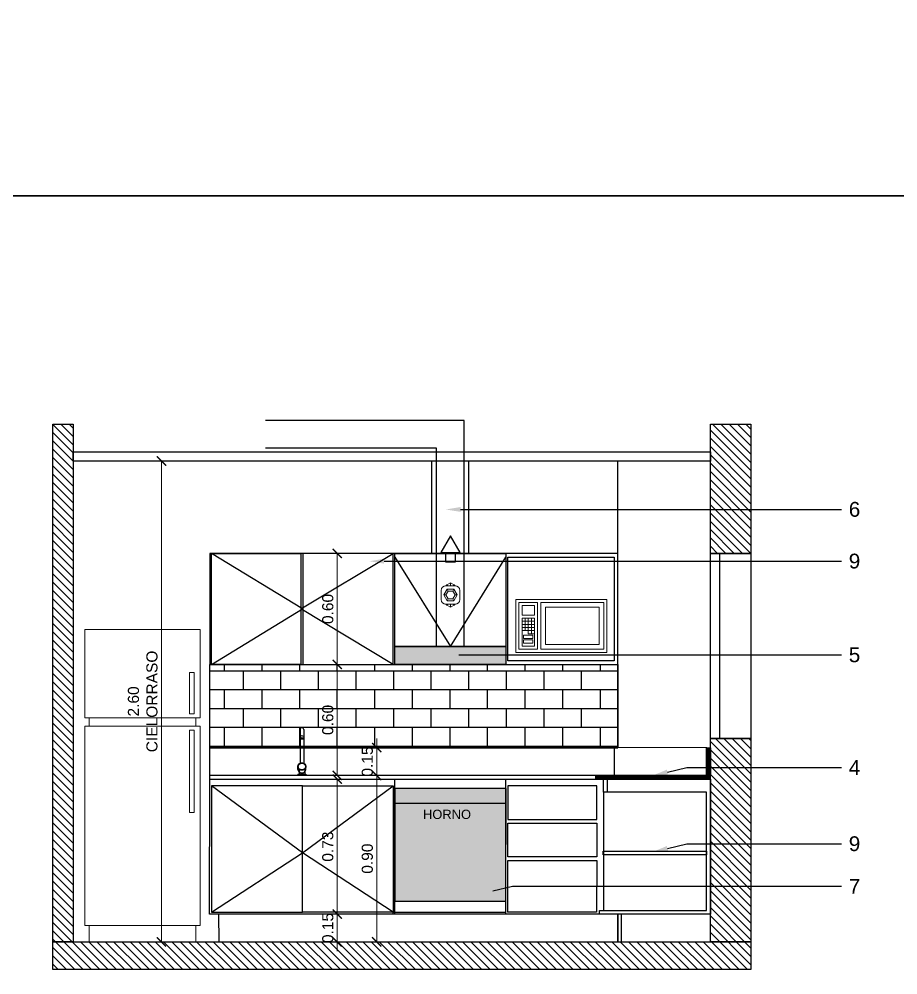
# Model space of a CAD drawing. Header units: metres. Extents: x 197.9 to 264.6, y -20.1 to 17.4.
# Drawn here: x 249.98 to 254.73, y 7.03 to 12.19 of the extents above; entities that cross this region are included whole.
import ezdxf
from ezdxf import colors
from ezdxf.entities.mleader import LeaderData, LeaderLine
from ezdxf.math import Vec2, Vec3

# ---------------------------------------------------------------- set-up
doc = ezdxf.new("R2010")
doc.units = ezdxf.units.M
doc.header["$LTSCALE"] = 10
doc.linetypes.add('e3II-arq-DET-11-planta-Nivel 2 a 6$0$HIDDEN2', pattern=[0.1875, 0.125, -0.0625])
doc.linetypes.add('HIDDEN2', pattern=[0.1875, 0.125, -0.0625])
for name, color, linetype in [('0.1', 1, 'Continuous'), ('0.2', 2, 'Continuous'), ('A-MUROS', 6, 'Continuous'), ('A-TEXTOS', 2, 'Continuous'), ('A_Proyeccion', 1, 'Continuous'), ('aberturas', 2, 'Continuous'), ('eh hatch', 76, 'Continuous'), ('RELLENO', 251, 'Continuous'), ('Sanitarios', 2, 'Continuous')]:
    doc.layers.add(name, color=color, linetype=linetype)
for name, color, linetype, lineweight in [('A-COTAS', 1, 'Continuous', 5), ('A-RELLENOS', 251, 'Continuous', 5), ('FO-Hachuras dos pilares', 8, 'Continuous', 5), ('MUEBLES', 8, 'Continuous', 5)]:
    doc.layers.add(name, color=color, linetype=linetype, lineweight=lineweight)
doc.styles.add('ARIAL', font='arial.ttf')
doc.styles.get("Standard").update_dxf_attribs({"font": 'arial.ttf'})
doc.dimstyles.new('A2 1-1 m', dxfattribs={"dimtxt": 1, "dimasz": 1, "dimexe": 0, "dimexo": 0, "dimgap": 0.5, "dimtad": 1, "dimzin": 1, "dimdsep": 46, "dimtxsty": 'Standard', "dimblk": 'ARCHTICK', "dimcen": 1, "dimclrd": 256, "dimclre": 8, "dimclrt": 2, "dimazin": 2, "dimtfac": 1, "dimtix": 1, "dimtmove": 2, "dimatfit": 3, "dimfxl": 2.83, "dimtolj": 1, "dimtzin": 0, "dimlwd": -1, "dimlwe": 5, "dimarcsym": 0})

# ---------------------------------------------------------------- blocks, each defined once
blk = doc.blocks.new('Microwave')
for p, q in [((18, 10), (22, 10)), ((19, 7), (19, 11)), ((20, 11), (20, 7)), ((21, 7), (21, 11)), ((22, 9), (18, 9)), ((18, 8), (22, 8)), ((22, 7), (18, 7)), ((19, 6), (19, 7)), ((20, 7), (20, 6)), ((20, 6), (18, 6))]:
    blk.add_line(p, q)
for points in [[(-5.22, 0), (-5.22, 17), (24, 17), (24, 0)], [(-4.22, 1), (-4.22, 16), (16, 16), (16, 1)], [(17, 1), (17, 16), (23, 16), (23, 1)], [(-2.72, 2.5), (-2.72, 14.5), (14.5, 14.5), (14.5, 2.5)], [(18, 12), (18, 15), (22, 15), (22, 12)], [(18, 2), (18, 11), (22, 11), (22, 2)], [(18.5, 4.5), (18.5, 5.5), (21.5, 5.5), (21.5, 4.5)], [(18.5, 3), (18.5, 4), (21.5, 4), (21.5, 3)]]:
    blk.add_lwpolyline(points, close=True)
blk = doc.blocks.new('MICRO FR')
at = {"layer": 'MUEBLES'}
blk.add_blockref('Microwave', (-23.75, -0.12), dxfattribs=at)
blk = doc.blocks.new('refri 90cm')
for p, q in [((47.3533, -4.9354), (47.3533, -5.473)), ((48.0533, -4.9354), (47.3533, -4.9354)), ((48.0533, -4.9354), (48.0533, -5.473)), ((47.3883, -5.198), (47.3883, -5.448)), ((47.4183, -5.198), (47.3883, -5.198)), ((47.4183, -5.198), (47.4183, -5.448)), ((47.4183, -5.448), (47.3883, -5.448)), ((48.0533, -5.473), (47.3533, -5.473)), ((47.3533, -5.523), (47.3533, -6.7358)), ((48.0533, -5.523), (47.3533, -5.523)), ((47.3783, -5.473), (47.3783, -5.523)), ((48.0283, -5.473), (48.0283, -5.523)), ((48.0533, -5.523), (48.0533, -6.7358)), ((47.3883, -5.548), (47.3883, -6.048)), ((47.4183, -5.548), (47.3883, -5.548)), ((47.4183, -5.548), (47.4183, -6.048)), ((47.4183, -6.048), (47.3883, -6.048)), ((48.0533, -6.7358), (47.3533, -6.7358)), ((47.3783, -6.7358), (47.3783, -6.8358)), ((48.0283, -6.7358), (48.0283, -6.8358)), ((48.0283, -6.8354), (47.3783, -6.8354))]:
    blk.add_line(p, q)
blk = doc.blocks.new('simb_chicote de cables')
at = {"layer": 'FO-Hachuras dos pilares'}
h = blk.add_hatch(dxfattribs=at)
h.set_pattern_fill('AR-CONC', color=253, scale=0.02)
h.paths.add_polyline_path([(204.2224, 12.6602), (204.21, 12.6387), (204.2224, 12.6172), (204.2472, 12.6172), (204.2596, 12.6387), (204.2472, 12.6602)])
h = blk.add_hatch(dxfattribs=at)
h.set_pattern_fill('AR-CONC', color=253, scale=0.02)
h.paths.add_polyline_path([(204.2596, 12.6387), (204.2472, 12.6602), (204.2224, 12.6602), (204.21, 12.6387), (204.2224, 12.6172), (204.2472, 12.6172)])
h = blk.add_hatch(dxfattribs=at)
h.set_pattern_fill('ANGLE', color=253)
h.set_pattern_definition([(0, (0, 0), (0, 6.985), [5.08, -1.905]), (90, (0, 0), (-6.985, 4e-16), [5.08, -1.905])])
h.paths.add_polyline_path([(204.2472, 12.6602), (204.2224, 12.6602), (204.21, 12.6387), (204.2224, 12.6172), (204.2472, 12.6172), (204.2596, 12.6387)])
at = {"lineweight": 5}
for p, q in [((204.2224, 12.6602), (204.2166, 12.6702)), ((204.2348, 12.6887), (204.2348, 12.7037)), ((204.2472, 12.6602), (204.253, 12.6702)), ((204.21, 12.6387), (204.1985, 12.6387)), ((204.2224, 12.6172), (204.2166, 12.6072)), ((204.2472, 12.6172), (204.253, 12.6072)), ((204.2596, 12.6387), (204.2712, 12.6387)), ((204.2348, 12.5887), (204.2348, 12.5737))]:
    blk.add_line(p, q, dxfattribs=at)
at = {"lineweight": 9}
for points in [[(204.1848, 12.6137), (204.1848, 12.6637)], [(204.2098, 12.6887), (204.2598, 12.6887)], [(204.2848, 12.6637), (204.2848, 12.6137)], [(204.2598, 12.5887), (204.2098, 12.5887)]]:
    blk.add_lwpolyline(points, dxfattribs=at)
at = {"lineweight": 5}
for points in [[(204.2712, 12.6387), (204.253, 12.6702), (204.2166, 12.6702), (204.1985, 12.6387), (204.2166, 12.6072), (204.253, 12.6072)], [(204.2596, 12.6387), (204.2472, 12.6602), (204.2224, 12.6602), (204.21, 12.6387), (204.2224, 12.6172), (204.2472, 12.6172)]]:
    blk.add_lwpolyline(points, close=True, dxfattribs=at)
for points in [[(204.2598, 12.6887), (204.2548, 12.6937), (204.2348, 12.7037), (204.2148, 12.6937), (204.2098, 12.6887)], [(204.2198, 12.6887), (204.2148, 12.6937)], [(204.2548, 12.6937), (204.2498, 12.6887)], [(204.2598, 12.5887), (204.2548, 12.5837), (204.2348, 12.5737), (204.2148, 12.5837), (204.2098, 12.5887)], [(204.2198, 12.5887), (204.2148, 12.5837)], [(204.2548, 12.5837), (204.2498, 12.5887)]]:
    blk.add_lwpolyline(points, dxfattribs=at)
at = {"lineweight": 9}
for centre, start, end in [((204.2098, 12.6637), 90, 180), ((204.2598, 12.6637), 0, 90), ((204.2098, 12.6137), 180, 270), ((204.2598, 12.6137), 270, 0)]:
    blk.add_arc(centre, 0.025, start, end, dxfattribs=at)
blk = doc.blocks.new('simb_salida de extractor')
for points in [[(204.5412, 12.7277), (204.4892, 12.6376), (204.5933, 12.6376)], [(204.5161, 12.6376), (204.5664, 12.6376), (204.5664, 12.5858), (204.5161, 12.5858)]]:
    blk.add_lwpolyline(points, close=True)
blk = doc.blocks.new('A$C55FF7AE8')
at = {"layer": 'Sanitarios'}
for p, q in [((0.0389, 0.249), (0.0389, 0.2049)), ((0.0589, 0.249), (0.0589, 0.2049)), ((0.0389, 0.2049), (0.0389, 0.2001)), ((0.0389, 0.2001), (0.0389, 0.0655)), ((0.0589, 0.2049), (0.0589, 0.2001)), ((0.0589, 0.2001), (0.0589, 0.0655)), ((0.0274, 0.0327), (0.0274, 0.0479)), ((0.0274, 0.0063), (0.0704, 0.0063)), ((0.0274, 0.0063), (0.0274, 0)), ((0.0339, 0.0337), (0.0339, 0.0191)), ((0.0339, 0.0191), (0.0339, 0.0063)), ((0.0639, 0.0337), (0.0639, 0.02)), ((0.0639, 0.02), (0.0639, 0.0063)), ((0.0704, 0.0327), (0.0704, 0.0479)), ((0.0704, 0.0063), (0.0704, 0))]:
    blk.add_line(p, q, dxfattribs=at)
for centre, radius, start, end in [((0.0489, 0.249), 0.01, 0, 180), ((0.0489, 0.1962), 0.0176, 55.2701, 124.7299), ((0.0489, 0.0353), 0.0217, 172.9689, 7.0311)]:
    blk.add_arc(centre, radius, start, end, dxfattribs=at)
for centre, major_axis, ratio in [((0.0489, 0.2001), (-0.01, 0), 0.481951), ((0.0489, 0.0479), (-0.0215, 0), 0.924134)]:
    blk.add_ellipse(centre, major_axis=major_axis, ratio=ratio, dxfattribs=at)
for points, knots in [([(0.0399, 0.2001), (0.0399, 0.1999), (0.0399, 0.1997), (0.0401, 0.1993), (0.0402, 0.1991), (0.0406, 0.1987), (0.0408, 0.1985), (0.0417, 0.1978), (0.0425, 0.1974), (0.0443, 0.1968), (0.0454, 0.1965), (0.0477, 0.1963), (0.0488, 0.1962), (0.0512, 0.1964), (0.0523, 0.1965), (0.0543, 0.1971), (0.0552, 0.1974), (0.0565, 0.1981), (0.0569, 0.1984), (0.0575, 0.199), (0.0576, 0.1992), (0.0578, 0.1997), (0.0579, 0.1999), (0.0579, 0.2003), (0.0578, 0.2005), (0.0576, 0.201), (0.0574, 0.2012), (0.0569, 0.2017), (0.0566, 0.202), (0.0558, 0.2025), (0.0553, 0.2027), (0.0538, 0.2033), (0.0527, 0.2036), (0.0504, 0.2039), (0.0491, 0.2039), (0.0467, 0.2038), (0.0455, 0.2036), (0.0433, 0.2031), (0.0424, 0.2027), (0.0412, 0.202), (0.0408, 0.2017), (0.0402, 0.2011), (0.04, 0.2008), (0.0399, 0.2004), (0.0399, 0.2002), (0.0399, 0.2001)], [0, 0, 0, 0, 0.194579, 0.194579, 0.389157, 0.389157, 0.583736, 0.583736, 0.952401, 0.952401, 1.321066, 1.321066, 1.689731, 1.689731, 2.058396, 2.058396, 2.427061, 2.427061, 2.697617, 2.697617, 2.921685, 2.921685, 3.145753, 3.145753, 3.369821, 3.369821, 3.593889, 3.593889, 3.817957, 3.817957, 4.042024, 4.042024, 4.430154, 4.430154, 4.818284, 4.818284, 5.206413, 5.206413, 5.594543, 5.594543, 5.857463, 5.857463, 6.120384, 6.120384, 6.283185, 6.283185, 6.283185, 6.283185]), ([(0.0274, 0.0479), (0.0274, 0.0467), (0.0275, 0.0454), (0.0283, 0.0417), (0.0293, 0.0394), (0.0318, 0.0357), (0.0332, 0.0342), (0.0363, 0.0317), (0.038, 0.0307), (0.0419, 0.029), (0.0442, 0.0284), (0.0487, 0.0279), (0.051, 0.028), (0.0555, 0.0289), (0.0576, 0.0296), (0.0615, 0.0317), (0.0633, 0.033), (0.0663, 0.0361), (0.0676, 0.0378), (0.0694, 0.0416), (0.07, 0.0436), (0.0705, 0.0477), (0.0704, 0.0498), (0.0695, 0.0538), (0.0688, 0.0558), (0.0666, 0.0594), (0.0652, 0.061), (0.062, 0.0638), (0.0601, 0.065), (0.0561, 0.0667), (0.054, 0.0673), (0.0496, 0.0679), (0.0473, 0.0678), (0.043, 0.0671), (0.0409, 0.0665), (0.0369, 0.0646), (0.0351, 0.0633), (0.032, 0.0604), (0.0307, 0.0587), (0.0287, 0.0551), (0.028, 0.0531), (0.0275, 0.05), (0.0274, 0.049), (0.0274, 0.0479)], [0, 0, 0, 0, 0.188779, 0.188779, 0.566336, 0.566336, 0.852535, 0.852535, 1.138733, 1.138733, 1.456724, 1.456724, 1.77451, 1.77451, 2.090719, 2.090719, 2.404553, 2.404553, 2.717255, 2.717255, 3.028907, 3.028907, 3.33799, 3.33799, 3.648756, 3.648756, 3.95817, 3.95817, 4.267584, 4.267584, 4.576999, 4.576999, 4.886413, 4.886413, 5.195827, 5.195827, 5.505241, 5.505241, 5.814655, 5.814655, 6.12407, 6.12407, 6.283185, 6.283185, 6.283185, 6.283185]), ([(0.0284, 0.0479), (0.0284, 0.0467), (0.0285, 0.0455), (0.0292, 0.0424), (0.0299, 0.0405), (0.032, 0.0371), (0.0333, 0.0355), (0.0365, 0.0328), (0.0383, 0.0316), (0.0422, 0.03), (0.0443, 0.0294), (0.0486, 0.0289), (0.0508, 0.029), (0.0551, 0.0298), (0.0571, 0.0305), (0.0609, 0.0325), (0.0626, 0.0337), (0.0655, 0.0367), (0.0667, 0.0384), (0.0685, 0.042), (0.069, 0.0439), (0.0695, 0.0478), (0.0694, 0.0498), (0.0685, 0.0537), (0.0677, 0.0556), (0.0656, 0.059), (0.0642, 0.0606), (0.061, 0.0632), (0.0592, 0.0643), (0.0552, 0.066), (0.0531, 0.0665), (0.0488, 0.0669), (0.0466, 0.0668), (0.0424, 0.0659), (0.0404, 0.0652), (0.0366, 0.0632), (0.0349, 0.0619), (0.0321, 0.0589), (0.0309, 0.0572), (0.0292, 0.0536), (0.0287, 0.0516), (0.0284, 0.0491), (0.0284, 0.0485), (0.0284, 0.0479)], [0, 0, 0, 0, 0.190452, 0.190452, 0.506203, 0.506203, 0.821955, 0.821955, 1.137706, 1.137706, 1.453457, 1.453457, 1.769208, 1.769208, 2.084959, 2.084959, 2.40071, 2.40071, 2.716461, 2.716461, 3.032213, 3.032213, 3.347964, 3.347964, 3.663715, 3.663715, 3.979466, 3.979466, 4.295217, 4.295217, 4.610968, 4.610968, 4.926719, 4.926719, 5.242471, 5.242471, 5.558222, 5.558222, 5.873973, 5.873973, 6.189724, 6.189724, 6.283185, 6.283185, 6.283185, 6.283185]), ([(0.0294, 0.0479), (0.0294, 0.0468), (0.0295, 0.0456), (0.0302, 0.0423), (0.0312, 0.0401), (0.0336, 0.0367), (0.0349, 0.0354), (0.0378, 0.0331), (0.0394, 0.0322), (0.0429, 0.0308), (0.0448, 0.0304), (0.0487, 0.0299), (0.0508, 0.03), (0.0548, 0.0308), (0.0567, 0.0314), (0.0603, 0.0333), (0.0619, 0.0345), (0.0647, 0.0373), (0.0659, 0.0389), (0.0676, 0.0425), (0.0681, 0.0444), (0.0685, 0.0483), (0.0683, 0.0503), (0.0673, 0.0541), (0.0665, 0.0559), (0.0642, 0.0592), (0.0627, 0.0607), (0.0593, 0.0631), (0.0574, 0.0641), (0.0533, 0.0654), (0.0512, 0.0658), (0.0468, 0.0658), (0.0446, 0.0655), (0.0409, 0.0643), (0.0393, 0.0636), (0.0364, 0.0617), (0.0351, 0.0606), (0.0328, 0.0582), (0.0319, 0.0568), (0.0302, 0.0534), (0.0296, 0.0514), (0.0294, 0.0488), (0.0294, 0.0484), (0.0294, 0.0479)], [0, 0, 0, 0, 0.19214, 0.19214, 0.582094, 0.582094, 0.873801, 0.873801, 1.165508, 1.165508, 1.457215, 1.457215, 1.76922, 1.76922, 2.081891, 2.081891, 2.397643, 2.397643, 2.72172, 2.72172, 3.05261, 3.05261, 3.3835, 3.3835, 3.714391, 3.714391, 4.045281, 4.045281, 4.376171, 4.376171, 4.707061, 4.707061, 5.037952, 5.037952, 5.308921, 5.308921, 5.57989, 5.57989, 5.850859, 5.850859, 6.207493, 6.207493, 6.283185, 6.283185, 6.283185, 6.283185])]:
    blk.add_open_spline(points, degree=3, knots=knots, dxfattribs=at)
blk = doc.blocks.new('_ArchTick')
at = {"color": 0, "linetype": 'ByBlock', "const_width": 0.15}
blk.add_lwpolyline([(-0.5, -0.5), (0.5, 0.5)], dxfattribs=at)
blk = doc.blocks.new('*D160')
at = {"layer": 'A-COTAS', "transparency": 16777216}
for p, q in [((251.9158, 8.2555), (251.9158, 8.3055)), ((251.9158, 8.2555), (251.9158, 8.1055)), ((251.9158, 8.1055), (251.9158, 8.0555))]:
    blk.add_line(p, q, dxfattribs=at)
at = {"layer": 'A-COTAS', "color": 8, "lineweight": 5, "transparency": 16777216}
for p, q in [((251.9717, 8.2555), (251.9158, 8.2555)), ((251.9717, 8.1055), (251.9158, 8.1055))]:
    blk.add_line(p, q, dxfattribs=at)
at = {"layer": 'Defpoints', "color": 0, "transparency": 16777216}
for p in [(251.9717, 8.2555), (251.9158, 8.1055), (251.9717, 8.1055)]:
    blk.add_point(p, dxfattribs=at)
at = {"layer": 'A-COTAS', "transparency": 16777216, "xscale": 0.05, "yscale": 0.05, "zscale": 0.05}
for p, rotation in [((251.9158, 8.2555), 270), ((251.9158, 8.1055), 90)]:
    blk.add_blockref('_ArchTick', p, dxfattribs=dict(at, rotation=rotation))
at = {"layer": 'A-COTAS', "color": 2, "transparency": 16777216, "insert": (251.8652, 8.1805), "char_height": 0.06, "attachment_point": 5, "rotation": 90}
blk.add_mtext('\\A1;0.15', dxfattribs=at)
blk = doc.blocks.new('*D161')
at = {"layer": 'A-COTAS', "transparency": 16777216}
blk.add_line((251.9158, 8.1055), (251.9158, 7.2055), dxfattribs=at)
at = {"layer": 'A-COTAS', "color": 8, "lineweight": 5, "transparency": 16777216}
blk.add_line((251.9152, 7.2055), (251.9158, 7.2055), dxfattribs=at)
at = {"layer": 'Defpoints', "color": 0, "transparency": 16777216}
for p in [(251.9158, 8.1055), (251.9152, 7.2055), (251.9158, 7.2055)]:
    blk.add_point(p, dxfattribs=at)
at = {"layer": 'A-COTAS', "transparency": 16777216, "xscale": 0.05, "yscale": 0.05, "zscale": 0.05}
for p, rotation in [((251.9158, 8.1055), 90), ((251.9158, 7.2055), 270)]:
    blk.add_blockref('_ArchTick', p, dxfattribs=dict(at, rotation=rotation))
at = {"layer": 'A-COTAS', "color": 2, "transparency": 16777216, "insert": (251.8652, 7.6555), "char_height": 0.06, "attachment_point": 5, "rotation": 90}
blk.add_mtext('\\A1;0.90', dxfattribs=at)
blk = doc.blocks.new('*D162')
at = {"layer": 'A-COTAS', "transparency": 16777216}
for p, q in [((251.702, 7.3555), (251.702, 7.4055)), ((251.702, 7.3555), (251.702, 7.2055)), ((251.702, 7.2055), (251.702, 7.1555))]:
    blk.add_line(p, q, dxfattribs=at)
at = {"layer": 'A-COTAS', "color": 8, "lineweight": 5, "transparency": 16777216}
for p, q in [((251.0612, 7.3555), (251.702, 7.3555)), ((251.0628, 7.2055), (251.702, 7.2055))]:
    blk.add_line(p, q, dxfattribs=at)
at = {"layer": 'Defpoints', "color": 0, "transparency": 16777216}
for p in [(251.0612, 7.3555), (251.0628, 7.2055), (251.702, 7.2055)]:
    blk.add_point(p, dxfattribs=at)
at = {"layer": 'A-COTAS', "transparency": 16777216, "xscale": 0.05, "yscale": 0.05, "zscale": 0.05}
for p, rotation in [((251.702, 7.3555), 270), ((251.702, 7.2055), 90)]:
    blk.add_blockref('_ArchTick', p, dxfattribs=dict(at, rotation=rotation))
at = {"layer": 'A-COTAS', "color": 2, "transparency": 16777216, "insert": (251.6514, 7.2805), "char_height": 0.06, "attachment_point": 5, "rotation": 90}
blk.add_mtext('\\A1;0.15', dxfattribs=at)
blk = doc.blocks.new('*D167')
at = {"layer": 'A-COTAS', "color": 8, "lineweight": 5, "transparency": 16777216}
for p, q in [((252.1161, 8.7055), (251.702, 8.7055)), ((252.0555, 8.1055), (251.702, 8.1055))]:
    blk.add_line(p, q, dxfattribs=at)
at = {"layer": 'A-COTAS', "transparency": 16777216}
blk.add_line((251.702, 8.1055), (251.702, 8.7055), dxfattribs=at)
at = {"layer": 'Defpoints', "color": 0, "transparency": 16777216}
for p in [(251.702, 8.7055), (252.1161, 8.7055), (252.0555, 8.1055)]:
    blk.add_point(p, dxfattribs=at)
at = {"layer": 'A-COTAS', "transparency": 16777216, "xscale": 0.05, "yscale": 0.05, "zscale": 0.05}
for p, rotation in [((251.702, 8.7055), 90), ((251.702, 8.1055), 270)]:
    blk.add_blockref('_ArchTick', p, dxfattribs=dict(at, rotation=rotation))
at = {"layer": 'A-COTAS', "color": 2, "transparency": 16777216, "insert": (251.6514, 8.4055), "char_height": 0.06, "attachment_point": 5, "rotation": 90}
blk.add_mtext('\\A1;0.60', dxfattribs=at)
blk = doc.blocks.new('*D168')
at = {"layer": 'A-COTAS', "color": 8, "lineweight": 5, "transparency": 16777216}
for p, q in [((251.5164, 9.3056), (251.702, 9.3056)), ((251.5164, 8.7055), (251.702, 8.7055))]:
    blk.add_line(p, q, dxfattribs=at)
at = {"layer": 'A-COTAS', "transparency": 16777216}
blk.add_line((251.702, 9.3056), (251.702, 8.7055), dxfattribs=at)
at = {"layer": 'Defpoints', "color": 0, "transparency": 16777216}
for p in [(251.5164, 9.3056), (251.5164, 8.7055), (251.702, 8.7055)]:
    blk.add_point(p, dxfattribs=at)
at = {"layer": 'A-COTAS', "transparency": 16777216, "xscale": 0.05, "yscale": 0.05, "zscale": 0.05}
for p, rotation in [((251.702, 9.3056), 90), ((251.702, 8.7055), 270)]:
    blk.add_blockref('_ArchTick', p, dxfattribs=dict(at, rotation=rotation))
at = {"layer": 'A-COTAS', "color": 2, "transparency": 16777216, "insert": (251.6514, 9.0055), "char_height": 0.06, "attachment_point": 5, "rotation": 90}
blk.add_mtext('\\A1;0.60', dxfattribs=at)
blk = doc.blocks.new('*D169')
at = {"layer": 'A-COTAS', "color": 8, "lineweight": 5, "transparency": 16777216}
for p, q in [((251.776, 8.0855), (251.702, 8.0855)), ((251.776, 7.3555), (251.702, 7.3555))]:
    blk.add_line(p, q, dxfattribs=at)
at = {"layer": 'A-COTAS', "transparency": 16777216}
blk.add_line((251.702, 7.3555), (251.702, 8.0855), dxfattribs=at)
at = {"layer": 'Defpoints', "color": 0, "transparency": 16777216}
for p in [(251.702, 8.0855), (251.776, 8.0855), (251.776, 7.3555)]:
    blk.add_point(p, dxfattribs=at)
at = {"layer": 'A-COTAS', "transparency": 16777216, "xscale": 0.05, "yscale": 0.05, "zscale": 0.05}
for p, rotation in [((251.702, 8.0855), 90), ((251.702, 7.3555), 270)]:
    blk.add_blockref('_ArchTick', p, dxfattribs=dict(at, rotation=rotation))
at = {"layer": 'A-COTAS', "color": 2, "transparency": 16777216, "insert": (251.6513, 7.7205), "char_height": 0.06, "attachment_point": 5, "rotation": 90}
blk.add_mtext('\\A1;0.73', dxfattribs=at)
blk = doc.blocks.new('*D171')
at = {"layer": 'A-COTAS', "color": 8, "lineweight": 5, "transparency": 16777216}
for p, q in [((250.8202, 9.8055), (250.752, 9.8055)), ((250.8202, 7.2055), (250.752, 7.2055))]:
    blk.add_line(p, q, dxfattribs=at)
at = {"layer": 'A-COTAS', "transparency": 16777216}
blk.add_line((250.752, 9.8055), (250.752, 7.2055), dxfattribs=at)
at = {"layer": 'Defpoints', "color": 0, "transparency": 16777216}
for p in [(250.8202, 9.8055), (250.752, 7.2055), (250.8202, 7.2055)]:
    blk.add_point(p, dxfattribs=at)
at = {"layer": 'A-COTAS', "transparency": 16777216, "xscale": 0.05, "yscale": 0.05, "zscale": 0.05}
for p, rotation in [((250.752, 9.8055), 90), ((250.752, 7.2055), 270)]:
    blk.add_blockref('_ArchTick', p, dxfattribs=dict(at, rotation=rotation))
at = {"layer": 'A-COTAS', "color": 2, "transparency": 16777216, "insert": (250.6508, 8.5055), "char_height": 0.06, "attachment_point": 5, "rotation": 90}
blk.add_mtext('\\A1;2.60\\PCIELORRASO', dxfattribs=at)

msp = doc.modelspace()

# ---------------------------------------------------------------- hatches: boundary and pattern name
at = {"layer": 'A-RELLENOS', "transparency": 33554534}
h = msp.add_hatch(color=8, dxfattribs=at)
h.dxf.hatch_style = 1
h.paths.add_polyline_path([(252.0145, 8.7055), (252.0145, 8.8031), (252.6145, 8.8031), (252.6145, 8.7055)])
h = msp.add_hatch(color=8, dxfattribs=at)
h.dxf.hatch_style = 1
h.paths.add_polyline_path([(252.0149, 7.4256), (252.6145, 7.4256), (252.6146, 8.0355), (252.0146, 8.0355)])
at = {"layer": 'FO-Hachuras dos pilares'}
h = msp.add_hatch(dxfattribs=at)
h.set_pattern_fill('ANSI31', color=253, scale=0.01, angle=90)
h.set_pattern_definition([(135, (274.36996, -184.96139), (-0.0224506403, -0.0224506403), [])])
h.paths.add_polyline_path([(253.9395, 7.2055), (253.9395, 7.0555), (250.1645, 7.0555), (250.1645, 7.2055)])
h.paths.add_polyline_path([(250.2745, 10.0055), (250.2745, 7.2055), (250.1645, 7.2055), (250.1645, 10.0055)])
h.paths.add_polyline_path([(253.7198, 7.2055), (253.7198, 8.3055), (253.9395, 8.3055), (253.9395, 7.2055)])
h = msp.add_hatch(dxfattribs=at)
h.set_pattern_fill('ANSI31', color=253, scale=0.01, angle=90)
h.set_pattern_definition([(135, (33.763225, -21.921694), (-0.0224506403, -0.0224506403), [])])
h.paths.add_polyline_path([(253.7198, 10.0055), (253.9395, 10.0055), (253.9395, 9.3055), (253.7198, 9.3055)])
h = msp.add_hatch(dxfattribs=at)
h.set_pattern_fill('ANSI31', color=253, scale=0.001, angle=90)
h.set_pattern_definition([(135, (273.9737858, -186.7307472), (-0.00224506403, -0.00224506403), [])])
h.paths.add_polyline_path([(253.0998, 8.1055), (253.0998, 8.0855), (253.7198, 8.0855), (253.7198, 8.1055)])
h.paths.add_polyline_path([(253.7198, 8.1055), (253.6998, 8.1055), (253.6998, 8.2555), (253.7198, 8.2555)])
at = {"layer": 'RELLENO'}
h = msp.add_hatch(dxfattribs=at)
h.set_pattern_fill('AR-B816', color=256, scale=0.0005, angle=180)
h.set_pattern_definition([(180, (-1363.84062, 2636.25002), (-1e-17, -0.1016), []), (270, (-1363.84062, 2636.25002), (0.1016, -0.1016), [0.1016, -0.1016])])
h.paths.add_polyline_path([(251.0128, 8.7055), (251.0128, 8.2555), (253.2195, 8.2555), (253.2195, 8.7055)])

# ---------------------------------------------------------------- linework, layer by layer
for points in [[(244.139, 17.3626), (259.9286, 17.3626), (259.9286, 11.2388), (244.139, 11.2388)], [(244.139, 11.2388), (259.9286, 11.2388), (259.9286, 5.1151), (244.139, 5.1151)]]:
    msp.add_lwpolyline(points, close=True)
at = {"color": 1, "linetype": 'HIDDEN2'}
for points in [[(252.3895, 8.8031), (252.3895, 10.0243), (251.3145, 10.0243)], [(252.2395, 8.8031), (252.2395, 9.8743), (251.3145, 9.8743)]]:
    msp.add_lwpolyline(points, dxfattribs=at)
at = {"layer": '0.1', "color": 253}
msp.add_lwpolyline([(253.7198, 9.3055), (253.9395, 9.3055), (253.9395, 8.3055), (253.7198, 8.3055)], close=True, dxfattribs=at)
at = {"layer": '0.1'}
for points in [[(253.7698, 8.3055), (253.7198, 8.3055), (253.7198, 9.3055), (253.7698, 9.3055)], [(251.0612, 7.3555), (251.0628, 7.2055), (253.2198, 7.2055), (253.2198, 7.3555)]]:
    msp.add_lwpolyline(points, close=True, dxfattribs=at)
for points in [[(253.2195, 8.7055), (253.2195, 8.2555), (251.0128, 8.2555), (251.0128, 8.7055), (253.2195, 8.7055)], [(251.0128, 8.1055), (251.0128, 8.2555), (253.2195, 8.2555)], [(253.1198, 7.3555), (251.0112, 7.3555), (251.0128, 8.0855), (253.1413, 8.0855)], [(253.1413, 8.0155), (253.1413, 7.3755)]]:
    msp.add_lwpolyline(points, dxfattribs=at)
at = {"layer": '0.2', "linetype": 'Continuous'}
msp.add_lwpolyline([(253.7198, 9.8055), (250.2745, 9.8055), (250.2745, 9.8555), (253.7198, 9.8555), (253.7198, 9.8055)], dxfattribs=at)
at = {"layer": '0.2'}
for points in [[(253.2195, 8.2555), (253.2195, 9.8055)], [(253.7013, 8.255), (253.1995, 8.2556), (253.1995, 8.105)], [(253.7198, 8.2555), (253.7198, 8.1055)], [(252.0145, 7.3555), (252.0145, 8.0855)], [(252.6145, 7.3555), (252.6145, 8.0855)], [(251.5137, 7.3655), (251.5137, 8.0485), (251.0228, 8.0485), (251.0228, 7.3655), (251.5137, 7.3655)], [(251.5137, 7.3655), (251.5137, 8.0485), (252.0045, 8.0485), (252.0045, 7.3655), (251.5137, 7.3655)], [(252.6246, 7.847), (253.1067, 7.847)], [(252.6246, 7.3655), (252.6246, 7.6455), (253.1067, 7.6455), (253.1051, 7.3655), (252.623, 7.3655)], [(252.0045, 7.3555), (252.0045, 7.3653), (252.6145, 7.3653)]]:
    msp.add_lwpolyline(points, dxfattribs=at)
for points in [[(251.0128, 8.7055), (251.5124, 8.7055), (253.2195, 8.7055), (253.2195, 9.3055), (251.0128, 9.3055)], [(251.0228, 8.7055), (251.0228, 9.3055), (251.5049, 9.3055), (251.5049, 8.7055)], [(252.0045, 8.7055), (252.0045, 9.3055), (251.5164, 9.3056), (251.5164, 8.7056)], [(252.0145, 8.8031), (252.0145, 9.3055), (252.6145, 9.3055), (252.6145, 8.8031)], [(252.6245, 8.7255), (252.6245, 9.2855), (253.1995, 9.2855), (253.1995, 8.7255)], [(252.0145, 8.7055), (252.0145, 8.8031), (252.6145, 8.8031), (252.6145, 8.7055)], [(251.0112, 8.0855), (253.0998, 8.0855), (253.0998, 8.1055), (251.0112, 8.1055)], [(253.1067, 7.867), (253.1067, 8.0485), (252.6246, 8.0485), (252.6246, 7.867)], [(252.6246, 7.6655), (252.6246, 7.847), (253.1067, 7.847), (253.1067, 7.6655)]]:
    msp.add_lwpolyline(points, close=True, dxfattribs=at)
at = {"layer": '0.2', "color": 3}
for points in [[(253.7198, 8.1055), (253.6998, 8.1055), (253.6998, 8.2555), (253.7198, 8.2555), (253.7198, 8.1055)], [(253.1198, 8.0855), (253.7198, 8.0855), (253.7198, 7.3555), (253.1198, 7.3555), (253.1198, 7.3755), (253.6998, 7.3755), (253.6998, 8.0155), (253.1398, 8.0155)], [(253.1413, 8.0155), (253.1413, 8.0855), (253.1613, 8.0855), (253.1613, 8.0155), (253.1413, 8.0155)]]:
    msp.add_lwpolyline(points, dxfattribs=at)
for points in [[(253.0998, 8.1055), (253.0998, 8.0855), (253.7198, 8.0855), (253.7198, 8.1055)], [(253.1398, 7.6955), (253.6998, 7.6955), (253.6998, 7.6755), (253.1398, 7.6755)], [(253.2198, 7.3555), (253.2198, 7.2055), (253.2398, 7.2055), (253.2398, 7.3555)]]:
    msp.add_lwpolyline(points, close=True, dxfattribs=at)
at = {"layer": 'A-MUROS', "color": 4}
for points in [[(250.2745, 10.0055), (250.2745, 7.2055), (250.1645, 7.2055), (250.1645, 10.0055)], [(253.7198, 10.0055), (253.9395, 10.0055), (253.9395, 9.3055), (253.7198, 9.3055)], [(253.7198, 7.2055), (253.7198, 8.3055), (253.9395, 8.3055), (253.9395, 7.2055)], [(253.9395, 7.2055), (253.9395, 7.0555), (250.1645, 7.0555), (250.1645, 7.2055)]]:
    msp.add_lwpolyline(points, close=True, dxfattribs=at)
at = {"layer": 'A_Proyeccion', "color": 253, "linetype": 'Continuous'}
for points in [[(252.2145, 9.3055), (252.2145, 9.8055)], [(252.4145, 9.3055), (252.4145, 9.8055)]]:
    msp.add_lwpolyline(points, dxfattribs=at)
at = {"layer": 'A_Proyeccion', "linetype": 'e3II-arq-DET-11-planta-Nivel 2 a 6$0$HIDDEN2'}
for points in [[(251.0228, 8.7055), (251.5149, 9.0055), (251.0228, 9.3055)], [(252.0045, 8.7055), (251.5064, 9.0056), (252.0045, 9.3055)], [(252.0145, 9.2855), (252.3145, 8.8031), (252.6145, 9.2855)], [(251.0228, 7.3655), (251.5137, 7.687), (251.0228, 8.0485)], [(252.0045, 7.3655), (251.5137, 7.687), (252.0045, 8.0485)]]:
    msp.add_lwpolyline(points, dxfattribs=at)
at = {"layer": 'aberturas'}
msp.add_line((252.0145, 7.9555), (252.6145, 7.9555), dxfattribs=at)
msp.add_lwpolyline([(252.0145, 7.4255), (252.6145, 7.4255), (252.6149, 8.0355), (252.0145, 8.0355)], close=True, dxfattribs=at)

# ---------------------------------------------------------------- block references
for name, p in [('simb_salida de extractor', (47.7733, -3.3273)), ('simb_chicote de cables', (48.0797, -3.5577))]:
    msp.add_blockref(name, p)
at = {"layer": 'eh hatch'}
msp.add_blockref('A$C55FF7AE8', (251.4624, 8.1055), dxfattribs=at)
at = {"layer": 'MUEBLES'}
for name, p, xscale, yscale, zscale in [('MICRO FR', (252.6722, 8.7727), -0.01684309827646757, 0.01684309827646757, 0.01684309827646757), ('refri 90cm', (293.0524, 13.2818), -0.8888888888888857, 0.8888888888888857, 0.8888888888888857)]:
    msp.add_blockref(name, p, dxfattribs=dict(at, xscale=xscale, yscale=yscale, zscale=zscale))

# ---------------------------------------------------------------- texts
at = {"layer": 'A-TEXTOS', "insert": (251.6489, 7.9199), "char_height": 0.05, "attachment_point": 1}
msp.add_mtext_dynamic_manual_height_columns('\\pxqr;HORNO', width=0.777043, gutter_width=1, heights=[0], dxfattribs=at)

# ---------------------------------------------------------------- dimensions: what is measured, and where the dimension line sits
at = {"layer": 'A-COTAS'}
dim = msp.add_linear_dim(base=(250.752, 7.2055), p1=(250.8202, 9.8055), p2=(250.8202, 7.2055), angle=90, text='<>\\PCIELORRASO', dimstyle='A2 1-1 m', override={"dimscale": 1, "dimtxt": 0.06, "dimasz": 0.05, "dimgap": 0.02, "dimtix": 1, "dimtofl": 1, "dimtmove": 2, "dimatfit": 3}, dxfattribs=at)
dim.commit()
dim.dimension.update_dxf_attribs({"geometry": '*D171', "text_midpoint": (250.6508, 8.5055)})
for base, p1, p2, override, picture, middle in [((251.702, 8.7055), (251.5164, 9.3056), (251.5164, 8.7055), {"dimtxt": 0.06, "dimasz": 0.05, "dimgap": 0.02}, '*D168', (251.6514, 9.0055)), ((251.702, 8.7055), (252.0555, 8.1055), (252.1161, 8.7055), {"dimtxt": 0.06, "dimasz": 0.05, "dimgap": 0.02}, '*D167', (251.6514, 8.4055)), ((251.9158, 8.1055), (251.9717, 8.2555), (251.9717, 8.1055), {"dimscale": 1, "dimtxt": 0.06, "dimasz": 0.05, "dimgap": 0.02, "dimtix": 1, "dimtofl": 1, "dimtmove": 2, "dimatfit": 3}, '*D160', (251.8652, 8.1805)), ((251.9158, 7.2055), (251.9158, 8.1055), (251.9152, 7.2055), {"dimscale": 1, "dimtxt": 0.06, "dimasz": 0.05, "dimgap": 0.02, "dimtix": 1, "dimtofl": 1, "dimtmove": 2, "dimatfit": 3}, '*D161', (251.8652, 7.6555)), ((251.702, 8.0855), (251.776, 7.3555), (251.776, 8.0855), {"dimscale": 1, "dimtxt": 0.06, "dimasz": 0.05, "dimgap": 0.02, "dimtix": 1, "dimtofl": 1, "dimtmove": 2, "dimatfit": 3}, '*D169', (251.6513, 7.7205)), ((251.702, 7.2055), (251.0612, 7.3555), (251.0628, 7.2055), {"dimscale": 1, "dimtxt": 0.06, "dimasz": 0.05, "dimgap": 0.02, "dimtix": 1, "dimtofl": 1, "dimtmove": 2, "dimatfit": 3}, '*D162', (251.6514, 7.2805))]:
    dim = msp.add_linear_dim(base=base, p1=p1, p2=p2, angle=90, dimstyle='A2 1-1 m', override=override, dxfattribs=at)
    dim.commit()
    dim.dimension.update_dxf_attribs({"geometry": picture, "text_midpoint": middle})

# ---------------------------------------------------------------- leaders
at = {"layer": 'A-TEXTOS'}
ml = msp.add_multileader_mtext('Standard', dxfattribs=at)
ml.set_content('6', color=256, style='ARIAL')
ml.set_leader_properties(color=1)
ml.build(insert=Vec2(0, 0))
ml.multileader.update_dxf_attribs({"has_text_frame": 1, "arrow_head_size": 0.08, "scale": 0.02})
ctx = ml.context
ctx.base_point, ctx.scale, ctx.char_height, ctx.arrow_head_size, ctx.landing_gap_size, ctx.plane_origin = Vec3(254.4283, 9.5435), 0.02, 0.08, 0.08, 0.04, Vec3(251.6913, 9.5435)
notes = []
notes.append((ctx, [(0, (1, 1, 0), (254.2683, 9.5435), (1, 0), 0.16, [(0, [(252.2893, 9.5435)], 0, [])])]))
ctx.mtext.insert, ctx.mtext.width, ctx.mtext.flow_direction = Vec3(254.4683, 9.5842), 0.048722, 5
ml = msp.add_multileader_mtext('Standard', dxfattribs=at)
ml.set_content('9', color=256, style='ARIAL')
ml.set_leader_properties(color=1)
ml.build(insert=Vec2(0, 0))
ml.multileader.update_dxf_attribs({"has_text_frame": 1, "arrow_head_size": 0.08, "scale": 0.02})
ctx = ml.context
ctx.base_point, ctx.scale, ctx.char_height, ctx.arrow_head_size, ctx.landing_gap_size, ctx.plane_origin = Vec3(254.4283, 9.2637), 0.02, 0.08, 0.08, 0.04, Vec3(251.6913, 9.2637)
notes.append((ctx, [(0, (1, 1, 0), (254.2683, 9.2637), (1, 0), 0.16, [(0, [(251.8757, 9.2637)], 0, [])])]))
ctx.mtext.insert, ctx.mtext.flow_direction = Vec3(254.4683, 9.3044), 5
ml = msp.add_multileader_mtext('Standard', dxfattribs=at)
ml.set_content('5', color=256, style='ARIAL')
ml.set_leader_properties(color=1)
ml.build(insert=Vec2(0, 0))
ml.multileader.update_dxf_attribs({"has_text_frame": 1, "arrow_head_size": 0.08, "scale": 0.02})
ctx = ml.context
ctx.base_point, ctx.scale, ctx.char_height, ctx.arrow_head_size, ctx.landing_gap_size, ctx.plane_origin = Vec3(254.4283, 8.757), 0.02, 0.08, 0.08, 0.04, Vec3(251.6913, 8.757)
notes.append((ctx, [(0, (1, 1, 0), (254.2683, 8.757), (1, 0), 0.16, [(0, [(252.2794, 8.757)], 0, [])])]))
ctx.mtext.insert, ctx.mtext.flow_direction = Vec3(254.4683, 8.7976), 5
ml = msp.add_multileader_mtext('Standard', dxfattribs=at)
ml.set_content('4', color=256, style='ARIAL')
ml.set_leader_properties(color=1)
ml.build(insert=Vec2(0, 0))
ml.multileader.update_dxf_attribs({"has_text_frame": 1, "arrow_head_size": 0.08, "scale": 0.02})
ctx = ml.context
ctx.base_point, ctx.scale, ctx.char_height, ctx.arrow_head_size, ctx.landing_gap_size, ctx.plane_origin = Vec3(254.4283, 8.1484), 0.02, 0.08, 0.08, 0.04, Vec3(251.6913, 8.1684)
notes.append((ctx, [(0, (1, 1, 0), (253.593, 8.1484), (1, 0), 0.8353, [(0, [(253.4098, 8.1055)], 0, [])])]))
ctx.mtext.insert, ctx.mtext.flow_direction = Vec3(254.4683, 8.1884), 5
ml = msp.add_multileader_mtext('Standard', dxfattribs=at)
ml.set_content('9', color=256, style='ARIAL')
ml.set_leader_properties(color=1)
ml.build(insert=Vec2(0, 0))
ml.multileader.update_dxf_attribs({"has_text_frame": 1, "dogleg_length": 41.7645, "arrow_head_size": 0.08, "scale": 0.02})
ctx = ml.context
ctx.base_point, ctx.scale, ctx.char_height, ctx.arrow_head_size, ctx.landing_gap_size, ctx.plane_origin = Vec3(254.4283, 7.7355), 0.02, 0.08, 0.08, 0.04, Vec3(251.6913, 7.7555)
notes.append((ctx, [(0, (1, 1, 0), (253.593, 7.7355), (1, 0), 0.8353, [(0, [(253.4098, 7.6926)], 0, [])])]))
ctx.mtext.insert, ctx.mtext.flow_direction = Vec3(254.4683, 7.7762), 5
ml = msp.add_multileader_mtext('Standard', dxfattribs=at)
ml.set_content('7', color=256, style='ARIAL')
ml.set_leader_properties(color=1)
ml.build(insert=Vec2(0, 0))
ml.multileader.update_dxf_attribs({"has_text_frame": 1, "dogleg_length": 41.7645, "arrow_head_size": 0.08, "scale": 0.02})
ctx = ml.context
ctx.base_point, ctx.scale, ctx.char_height, ctx.arrow_head_size, ctx.landing_gap_size, ctx.plane_origin = Vec3(254.4283, 7.5058), 0.02, 0.08, 0.08, 0.04, Vec3(250.748, 7.5258)
notes.append((ctx, [(0, (1, 1, 0), (252.6497, 7.5058), (1, 0), 1.7785, [(0, [(252.4665, 7.4629)], 0, [])])]))
ctx.mtext.insert, ctx.mtext.flow_direction = Vec3(254.4683, 7.5458), 5
for ctx, leaders in notes:
    for number, flags, end, landing, length, lines in leaders:
        leader = LeaderData()
        leader.index, (leader.has_last_leader_line, leader.has_dogleg_vector, leader.attachment_direction) = number, flags
        leader.last_leader_point, leader.dogleg_vector, leader.dogleg_length = Vec3(end), Vec3(landing), length
        for number, points, colour, breaks in lines:
            line = LeaderLine()
            line.index, line.vertices, line.color, line.breaks = number, Vec3.list(points), colors.encode_raw_color(colour), breaks
            leader.lines.append(line)
        ctx.leaders.append(leader)

doc.saveas('drawing.dxf')
